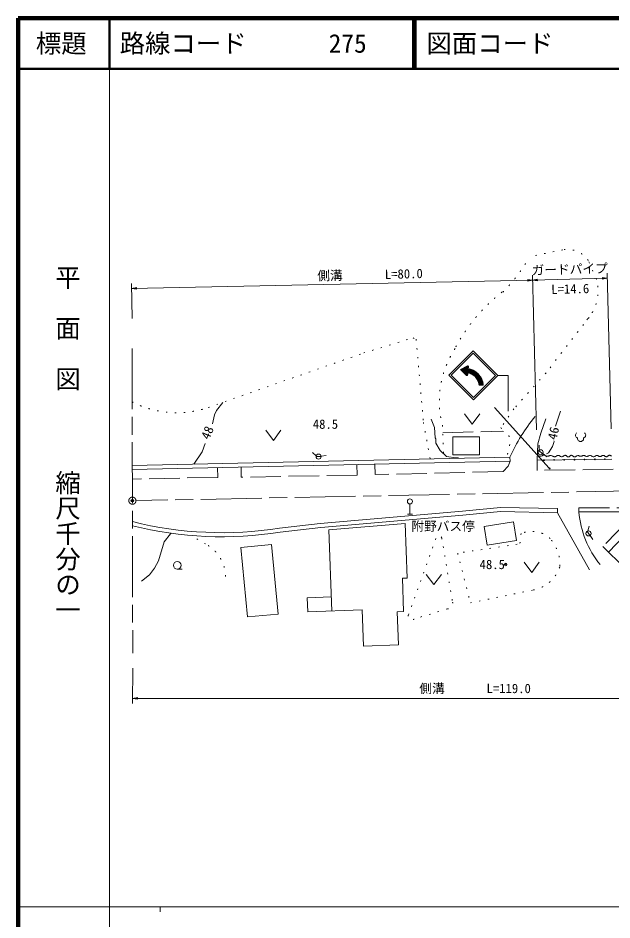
# Model space of a CAD drawing. Units: millimetres, scale not verified. Extents: x 40000 to 680000, y 20000 to 380000.
# Drawn here: x 40000 to 156901, y 202409 to 380000 of the extents above; entities that cross this region are included whole.
import ezdxf
from ezdxf.enums import TextEntityAlignment as Align

# ---------------------------------------------------------------- set-up
doc = ezdxf.new("R2010")
doc.units = ezdxf.units.MM
doc.header["$LTSCALE"] = 1000
doc.header["$PDMODE"] = 32
doc.header["$PDSIZE"] = 500
for name, pattern in [('CHAIN', [18.5, 12, -1.5, 3.5, -1.5]), ('DASHED', [7.5, 6, -1.5]), ('DOTTED', [1.75, 0.25, -1.5])]:
    doc.linetypes.add(name, pattern=pattern)
for name, color, linetype, lineweight in [('M-BGD', 7, 'Continuous', 13), ('M-BMK', 2, 'CHAIN', 13), ('M-STR-HTXT', 7, 'Continuous', 13), ('M-STR-STRC', 7, 'Continuous', 13), ('M-TTL', 2, 'Continuous', 140), ('M-TTL-BAND', 7, 'Continuous', 13), ('M-TTL-LINE', 7, 'Continuous', 50)]:
    doc.layers.add(name, color=color, linetype=linetype, lineweight=lineweight)
doc.layers.add('M-OTRS', color=6, linetype='Continuous')
doc.layers.add('M-TTL-TXT', color=7, linetype='Continuous')
doc.styles.add('@ＭＳ ゴシック', font='')
doc.styles.add('ＭＳ ゴシック', font='')
doc.styles.get('@ＭＳ ゴシック').set_extended_font_data('@MS Gothic')
doc.styles.get('ＭＳ ゴシック').set_extended_font_data('MS Gothic')

# ---------------------------------------------------------------- blocks, each defined once
blk = doc.blocks.new('電話柱1')
at = {"color": 7, "linetype": 'Continuous', "lineweight": 13}
for p, q in [((-1.203, 0.848), (-0.496, 0.14)), ((-0.516, 0.002), (0.484, 0.002)), ((1.475, 0.164), (0.478, 0.078))]:
    blk.add_line(p, q, dxfattribs=at)
blk.add_circle((-0.016, 0.002), 0.5, dxfattribs=at)
blk = doc.blocks.new('バス停')
at = {"color": 7, "linetype": 'Continuous', "lineweight": 13}
for p, q in [((0, 2), (0, 0)), ((-0.5, 0), (0.5, 0))]:
    blk.add_line(p, q, dxfattribs=at)
blk.add_circle((0, 2.5), 0.5, dxfattribs=at)
blk = doc.blocks.new('畑')
at = {"color": 7, "linetype": 'Continuous', "lineweight": 13}
for p, q in [((-1.5, 2), (0, 0)), ((0, 0), (1.5, 2))]:
    blk.add_line(p, q, dxfattribs=at)
blk = doc.blocks.new('広葉樹林')
at = {"color": 7, "linetype": 'Continuous', "lineweight": 13}
blk.add_line((0, 0), (1, 0), dxfattribs=at)
blk.add_circle((0, 0.75), 0.75, dxfattribs=at)
blk = doc.blocks.new('open_arrow')
at = {"color": 0, "linetype": 'Continuous', "lineweight": -2}
blk.add_lwpolyline([(7.5, 1.25), (0, 0), (7.5, -1.25)], dxfattribs=at)

msp = doc.modelspace()

# ---------------------------------------------------------------- hatches: boundary and pattern name
at = {"layer": 'M-STR-STRC'}
h = msp.add_hatch(dxfattribs=at)
h.set_pattern_fill('USER', color=256, style=0, pattern_type=2)
h.set_pattern_definition([(135, (127114, 310793), (-28.28427, -28.28427), [])])
h.paths.add_polyline_path([(127114, 310793), (128447, 311516, -0.60282), (128655, 311187), (128369, 310983, -0.36328), (131577, 307696), (130750, 307696, 0.36587), (128274, 310187), (128543, 309912, -0.60282), (128282, 309625)])

# ---------------------------------------------------------------- linework, layer by layer
at = {"layer": 'M-BGD', "linetype": 'DOTTED'}
for p, q in [((147232, 334359), (140882, 333076)), ((153853, 328549), (152232, 332265)), ((152384, 321028), (143939, 310157)), ((108049, 314058), (117760, 317014)), ((117760, 317014), (118368, 316744)), ((118368, 316744), (119787, 300378)), ((77445, 303317), (108049, 314058)), ((143939, 310157), (137589, 303029)), ((137589, 303029), (135055, 299348)), ((119787, 300378), (121138, 293186)), ((123520, 299837), (123806, 293244)), ((135055, 299348), (135292, 298672)), ((135292, 298672), (136643, 298132)), ((76922, 276437), (73963, 278128)), ((116840, 262444), (122243, 277509)), ((123393, 277645), (125531, 264979)), ((138999, 278489), (138931, 276733)), ((138256, 276395), (126534, 274638)), ((138931, 276733), (138256, 276395)), ((126534, 274638), (129034, 264843)), ((129034, 264843), (141431, 267376)), ((124508, 263660), (117955, 261667))]:
    msp.add_line(p, q, dxfattribs=at)
at = {"layer": 'M-BGD', "linetype": 'CHAIN'}
msp.add_line((62437, 314963), (62575, 254963), dxfattribs=at)
at = {"layer": 'M-BGD'}
for p, q in [((146796, 302571), (145780, 299607)), ((142883, 298284), (143897, 301087)), ((142343, 296155), (142883, 298284)), ((142151, 292913), (142343, 296155)), ((62490, 291900), (136816, 293529)), ((136834, 292730), (136816, 293529)), ((156877, 293152), (142151, 292936)), ((144425, 294358), (144002, 294189)), ((62492, 291100), (136834, 292730)), ((135458, 290700), (136461, 291754)), ((136461, 291754), (136834, 292730)), ((142151, 292936), (142180, 290937)), ((99484, 280499), (127453, 282931)), ((127453, 282931), (134952, 283607)), ((127523, 282134), (134980, 282806)), ((134952, 283607), (146166, 283404)), ((134980, 282806), (146152, 282604)), ((146152, 282604), (146166, 283404)), ((146152, 282604), (152472, 271370)), ((150386, 282773), (150389, 283573)), ((150386, 282773), (180415, 282672)), ((99566, 279703), (127523, 282134)), ((91478, 279553), (99484, 280499)), ((91588, 278761), (99566, 279703)), ((116178, 280494), (101175, 279207)), ((101175, 279207), (101766, 263238)), ((70166, 278549), (70003, 278441)), ((156211, 274823), (160280, 270885))]:
    msp.add_line(p, q, dxfattribs=at)
at = {"layer": 'M-BGD', "linetype": 'DASHED'}
for p, q in [((123585, 298328), (135292, 298672)), ((79277, 291468), (79317, 289559)), ((83908, 291570), (83946, 289586)), ((106710, 292069), (106749, 290017)), ((110256, 292147), (110305, 290102)), ((172142, 291376), (142180, 290937)), ((79317, 289559), (62497, 289212)), ((106749, 290017), (83946, 289586)), ((135458, 290700), (110305, 290102)), ((150389, 283573), (180418, 283472)), ((159871, 280868), (155080, 275917)), ((155080, 275917), (156211, 274823))]:
    msp.add_line(p, q, dxfattribs=at)
at = {"layer": 'M-BGD'}
for points in [[(80287, 304314), (79063, 302740), (78639, 301893), (78301, 300115)], [(121311, 301047), (121989, 299353), (122073, 297321), (122243, 297152), (122243, 296305), (123089, 294866), (124359, 293681), (126222, 293427), (126679, 293384)], [(145441, 296729), (145526, 296644), (145187, 295628), (144425, 294358)], [(76861, 296221), (76269, 294612), (74587, 292166)], [(142318, 293842), (142381, 293823), (142443, 293801), (142506, 293777), (142569, 293755), (142632, 293734), (142695, 293718), (142759, 293709), (142824, 293707), (142912, 293719), (142997, 293748), (143080, 293786), (143162, 293829), (143244, 293871), (143327, 293908), (143412, 293934), (143500, 293943), (143584, 293933), (143664, 293907), (143743, 293871), (143821, 293829), (143899, 293787), (143977, 293749), (144058, 293721), (144142, 293707), (144232, 293710), (144321, 293729), (144409, 293757), (144496, 293790), (144584, 293824), (144672, 293852), (144761, 293871), (144851, 293875), (144952, 293860), (145049, 293826), (145145, 293782), (145239, 293733), (145334, 293684), (145429, 293643), (145527, 293614), (145628, 293605), (145717, 293618), (145802, 293649), (145884, 293692), (145966, 293741), (146047, 293790), (146130, 293832), (146215, 293863), (146303, 293875), (146400, 293865), (146494, 293833), (146585, 293789), (146675, 293737), (146765, 293686), (146856, 293643), (146950, 293613), (147047, 293605), (147132, 293622), (147213, 293658), (147291, 293708), (147367, 293763), (147444, 293818), (147522, 293865), (147603, 293898), (147688, 293909), (147775, 293893), (147857, 293853), (147934, 293798), (148009, 293735), (148085, 293673), (148162, 293620), (148243, 293583), (148330, 293571), (148406, 293588), (148474, 293626), (148539, 293678), (148601, 293738), (148662, 293798), (148727, 293852), (148795, 293891), (148871, 293909), (148969, 293900), (149063, 293863), (149153, 293809), (149242, 293745), (149331, 293681), (149421, 293625), (149515, 293585), (149614, 293571), (149687, 293583), (149755, 293612), (149821, 293652), (149885, 293699), (149948, 293746), (150014, 293790), (150082, 293823), (150154, 293842), (150231, 293843), (150307, 293830), (150382, 293808), (150458, 293781), (150533, 293753), (150609, 293728), (150685, 293711), (150762, 293707), (150836, 293716), (150908, 293736), (150979, 293764), (151049, 293795), (151120, 293825), (151191, 293851), (151263, 293869), (151337, 293875), (151415, 293866), (151492, 293843), (151566, 293810), (151641, 293774), (151715, 293737), (151789, 293705), (151866, 293682), (151945, 293673), (152031, 293681), (152116, 293705), (152200, 293739), (152282, 293777), (152365, 293816), (152449, 293849), (152533, 293870), (152620, 293875), (152705, 293860), (152786, 293828), (152864, 293785), (152941, 293736), (153018, 293688), (153096, 293647), (153177, 293617), (153262, 293605), (153351, 293616), (153436, 293646), (153518, 293689), (153600, 293738), (153681, 293788), (153764, 293831), (153849, 293863), (153937, 293875), (154021, 293866), (154102, 293839), (154181, 293801), (154258, 293757), (154336, 293713), (154415, 293675), (154496, 293648), (154579, 293639), (154655, 293650), (154727, 293677), (154797, 293715), (154866, 293758), (154935, 293800), (155006, 293838), (155078, 293865), (155154, 293875), (155246, 293864), (155336, 293831), (155423, 293784), (155509, 293732), (155595, 293680), (155681, 293637), (155771, 293609), (155863, 293605), (155929, 293623), (155989, 293658), (156045, 293704), (156099, 293756), (156154, 293808), (156210, 293855), (156270, 293890), (156336, 293909), (156401, 293911), (156466, 293900), (156529, 293880), (156592, 293854), (156654, 293824), (156717, 293794), (156779, 293765), (156842, 293740)], [(101663, 266040), (96922, 265864), (97026, 263063), (107726, 263459), (107991, 256307), (114886, 256562), (114645, 263073), (115902, 263120), (115659, 269682), (116578, 269716), (116178, 280494)], [(70003, 278441), (68733, 276832), (67633, 273107), (66871, 271667), (65855, 270397), (64331, 269127)], [(162417, 278404), (160796, 276728), (159380, 278097), (156211, 274823)]]:
    msp.add_lwpolyline(points, dxfattribs=at)
for points in [[(125593, 294011), (130845, 294011), (130845, 297557), (125593, 297557)], [(132332, 276209), (138099, 277096), (137534, 280769), (131767, 279882)], [(85143, 262090), (91180, 262653), (89906, 276310), (83868, 275747)]]:
    msp.add_lwpolyline(points, close=True, dxfattribs=at)
for centre, radius in [((143516, 292956), 75), ((145516, 292986), 75), ((147516, 293015), 75), ((149516, 293044), 75), ((151515, 293074), 75), ((153515, 293103), 75), ((155515, 293132), 75), ((144634, 291320), 100)]:
    msp.add_circle(centre, radius, dxfattribs=at)
at = {"layer": 'M-BGD', "linetype": 'DOTTED'}
for centre, radius, start, end in [((148130, 329487), 4954, 34.10787, 100.43266), ((113139, 348373), 31551, 314.89823, 330.29417), ((145756, 326260), 8415, 317.51865, 15.78389), ((156348, 299030), 34266, 127.95123, 152.99451), ((141835, 304539), 18909, 146.76251, 194.39619), ((71246, 321503), 19214, 242.79557, 288.82396), ((131137, 296391), 5648, 336.20338, 16.54269), ((141120, 273605), 5325, 47.15793, 113.48047), ((122819, 277489), 595, 15.18929, 164.81071), ((138601, 272276), 8068, 358.54839, 40.44333), ((73297, 269797), 7565, 2.06639, 61.36882), ((140120, 274104), 6855, 281.02259, 342.74728), ((124525, 264703), 1042, 269.02748, 17.23272), ((117453, 262136), 686, 153.3429, 316.90644)]:
    msp.add_arc(centre, radius, start, end, dxfattribs=at)
at = {"layer": 'M-BGD'}
for centre, radius, start, end in [((166452, 280589), 32338, 139.6746, 156.41124), ((150329, 297875), 600, 131.41945, 251.14243), ((150729, 297225), 600, 172.14016, 7.85984), ((151129, 297875), 600, 288.85757, 48.58055), ((169526, 284439), 19213, 184.97584, 218.86471), ((80158, 351357), 72690, 255.9537, 278.95924), ((80158, 351357), 73490, 256.11122, 278.94712)]:
    msp.add_arc(centre, radius, start, end, dxfattribs=at)
msp.add_point((135992, 272412), dxfattribs=at)
at = {"layer": 'M-BMK'}
msp.add_line((161939, 286933), (63206, 284977), dxfattribs=at)
msp.add_circle((62506, 284963), 700, dxfattribs=at)
at = {"layer": 'M-OTRS'}
msp.add_point((62506, 284963), dxfattribs=at)
at = {"layer": 'M-STR-HTXT'}
for p, q in [((142047, 298935), (141248, 329385)), ((141275, 328385), (155990, 328771)), ((141275, 328385), (142270, 328578)), ((155990, 328771), (154986, 328911)), ((155990, 328771), (154995, 328578)), ((156767, 299132), (155964, 329770)), ((62431, 320847), (62340, 327750)), ((62353, 326750), (141275, 328385)), ((62353, 326750), (63350, 326938)), ((141275, 328385), (140271, 328531)), ((141275, 328385), (140278, 328198)), ((141275, 328385), (142279, 328245)), ((62353, 326750), (63356, 326604)), ((62569, 251963), (62553, 245026)), ((62555, 246026), (63555, 246193)), ((62555, 246026), (63555, 245859)), ((62555, 246026), (180418, 246026))]:
    msp.add_line(p, q, dxfattribs=at)
at = {"layer": 'M-STR-STRC'}
for p, q in [((128447, 311516), (127114, 310793)), ((128282, 309625), (127114, 310793)), ((128655, 311187), (128369, 310983)), ((128543, 309912), (128274, 310187)), ((134446, 309616), (136446, 309616)), ((136446, 309616), (136446, 302616)), ((131577, 307696), (130750, 307696)), ((144567, 291394), (133809, 303339))]:
    msp.add_line(p, q, dxfattribs=at)
for points in [[(129648, 304818), (134446, 309616), (129609, 314453), (124811, 309655)], [(129648, 305271), (133994, 309616), (129609, 314001), (125264, 309655)]]:
    msp.add_lwpolyline(points, close=True, dxfattribs=at)
for centre, radius, start, end in [((128009, 307423), 3578, 4.37633, 84.23568), ((128464, 311297), 220, 330.13676, 94.46577), ((128038, 307476), 2721, 4.63776, 85.02138), ((128337, 309838), 220, 255.53423, 19.86324)]:
    msp.add_arc(centre, radius, start, end, dxfattribs=at)
at = {"layer": 'M-TTL'}
for p, q in [((40000, 380000), (40000, 20000)), ((680000, 380000), (40000, 380000))]:
    msp.add_line(p, q, dxfattribs=at)
at = {"layer": 'M-TTL-BAND'}
for p, q in [((58000, 370000), (58000, 20000)), ((40000, 205000), (579000, 205000)), ((68000, 205000), (68000, 204000))]:
    msp.add_line(p, q, dxfattribs=at)
at = {"layer": 'M-TTL-LINE'}
for p, q in [((58000, 380000), (58000, 370000)), ((117750, 380000), (117750, 370000)), ((118250, 380000), (118250, 370000)), ((40000, 370000), (680000, 370000))]:
    msp.add_line(p, q, dxfattribs=at)

# ---------------------------------------------------------------- block references
at = {"layer": 'M-BGD', "xscale": 1000, "yscale": 1000}
for name, p in [('畑', (129396, 300041)), ('畑', (90258, 296833)), ('バス停', (117125, 282317)), ('広葉樹林', (71331, 271490)), ('畑', (141105, 270848)), ('畑', (121857, 268442))]:
    msp.add_blockref(name, p, dxfattribs=at)
for p, rotation in [((142869, 294487), 317.81556), ((99180, 293645), 1.2556), ((152293, 278508), 299.36359)]:
    msp.add_blockref('電話柱1', p, dxfattribs=dict(at, rotation=rotation))
at = {"layer": 'M-STR-STRC', "rotation": 132}
msp.add_blockref('open_arrow', (144567, 291394), dxfattribs=at)

# ---------------------------------------------------------------- texts
at = {"layer": 'M-BGD', "style": 'ＭＳ ゴシック'}
msp.add_text('48.5', height=1833, dxfattribs=at).set_placement((98017, 300041), align=Align.MIDDLE_LEFT)
for s, rotation, p in [('48', 67.479, (78609, 297796)), ('46', 77.255, (146799, 297916))]:
    msp.add_text(s, height=1833, rotation=rotation, dxfattribs=at).set_placement(p, align=Align.BOTTOM_CENTER)
msp.add_text('附野バス停', height=1833, dxfattribs=at).set_placement((123664, 278480), align=Align.BOTTOM_CENTER)
msp.add_text('48.5', height=1833, dxfattribs=at).set_placement((135832, 272412), align=Align.MIDDLE_RIGHT)
at = {"layer": 'M-STR-HTXT', "style": 'ＭＳ ゴシック'}
for s, p in [('側溝', (101437, 327841)), ('L=80.0', (115968, 328160)), ('ガードパイプ', (148619, 329078)), ('L=14.6', (148726, 325194))]:
    msp.add_text(s, height=1833, rotation=1.502, dxfattribs=at).set_placement(p, align=Align.BOTTOM_CENTER)
for s, p in [('側溝', (121485, 246526)), ('L=119.0', (136576, 246526))]:
    msp.add_text(s, height=1833, dxfattribs=at).set_placement(p, align=Align.BOTTOM_CENTER)
at = {"layer": 'M-TTL-BAND', "style": '@ＭＳ ゴシック'}
for s, p in [('平  面  図', (49777, 306475)), ('縮尺千分の一', (49777, 261030))]:
    msp.add_text(s, height=3666, rotation=270, dxfattribs=at).set_placement(p, align=Align.MIDDLE_RIGHT)
at = {"layer": 'M-TTL-TXT', "style": 'ＭＳ ゴシック'}
msp.add_text('標題', height=3666, dxfattribs=at).set_placement((48500, 375000), align=Align.MIDDLE_CENTER)
for s, p in [('路線コード', (60000, 375000)), ('275', (101142, 375000)), ('図面コード', (120380, 375000))]:
    msp.add_text(s, height=3666, dxfattribs=at).set_placement(p, align=Align.MIDDLE_LEFT)

doc.saveas('drawing.dxf')
